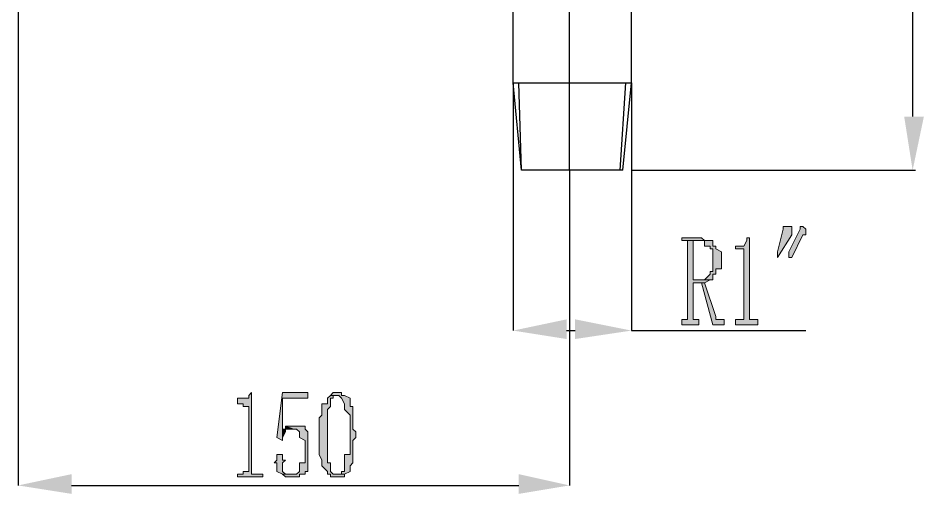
# Model space of a CAD drawing. Header units: millimetres. Extents: x 20 to 821, y 1 to 1134.
# Drawn here: x 81.7 to 139.7, y 64.2 to 94.6 of the extents above; entities that cross this region are included whole.
import ezdxf

# ---------------------------------------------------------------- set-up
doc = ezdxf.new("R2010")
doc.units = ezdxf.units.MM
doc.layers.add('1', color=7, linetype='Continuous')

msp = doc.modelspace()

# ---------------------------------------------------------------- hatches: boundary and pattern name
h = msp.add_hatch(color=1)
h.dxf.hatch_style = 2
h.paths.add_polyline_path([(138.42, 88.341732), (139.68, 88.341732), (138.96, 84.921732)])
h = msp.add_hatch(color=0)
h.dxf.hatch_style = 2
h.paths.add_polyline_path([(131.04, 81.321732), (130.68, 81.321732), (130.68, 81.141732), (130.32, 79.701732), (130.32, 79.341732), (131.22, 80.781732), (131.22, 81.321732)])
h = msp.add_hatch(color=0)
h.dxf.hatch_style = 2
h.paths.add_polyline_path([(131.94, 81.321732), (131.76, 81.321732), (131.76, 81.141732), (131.04, 79.701732), (131.04, 79.341732), (131.22, 79.341732), (131.94, 80.781732), (132.12, 80.781732), (132.12, 81.141732)])
h = msp.add_hatch(color=0)
h.dxf.hatch_style = 2
h.paths.add_polyline_path([(125.46, 80.601732), (124.2, 80.601732), (124.2, 80.421732), (125.64, 80.421732), (125.64, 80.061732), (126, 80.061732), (126, 79.881732), (126.18, 79.881732), (126.18, 79.701732), (126.18, 78.441732), (126, 78.441732), (126, 78.261732), (125.64, 77.901732), (125.46, 77.901732), (124.92, 77.901732), (126.18, 77.901732), (126.18, 78.261732), (126.36, 78.261732), (126.36, 78.621732), (126.72, 78.621732), (126.72, 79.701732), (126.36, 79.881732), (126.36, 80.061732), (126.18, 80.061732), (126.18, 80.421732), (126, 80.421732), (125.64, 80.421732)])
h = msp.add_hatch(color=0)
h.dxf.hatch_style = 2
h.paths.add_polyline_path([(128.52, 80.601732), (128.34, 80.601732), (128.34, 80.421732), (128.16, 80.061732), (127.62, 80.061732), (127.62, 79.881732), (128.16, 79.881732), (128.16, 79.701732), (128.16, 75.381732), (127.8, 75.381732), (127.62, 75.381732), (127.62, 75.021732), (129.06, 75.021732), (129.06, 75.381732), (128.88, 75.381732), (128.52, 75.381732), (128.52, 75.561732)])
h = msp.add_hatch(color=0)
h.dxf.hatch_style = 2
h.paths.add_polyline_path([(124.56, 80.421732), (124.56, 75.381732), (124.2, 75.381732), (124.2, 75.021732), (125.28, 75.021732), (125.28, 75.381732), (124.92, 75.381732), (124.92, 77.721732), (125.46, 77.721732), (125.64, 77.721732), (126, 77.901732), (126.18, 77.901732), (124.92, 77.901732), (124.92, 80.061732), (124.92, 80.421732), (125.28, 80.421732), (125.46, 80.421732)])
h = msp.add_hatch(color=0)
h.dxf.hatch_style = 2
h.paths.add_polyline_path([(125.64, 77.721732), (125.46, 77.721732), (126.18, 75.021732), (126.9, 75.021732), (126.9, 75.381732), (126.36, 75.381732), (126.36, 75.561732)])
h = msp.add_hatch(color=1)
h.dxf.hatch_style = 2
h.paths.add_polyline_path([(116.82, 75.381732), (116.82, 74.121732), (113.4, 74.661732)])
h = msp.add_hatch(color=1)
h.dxf.hatch_style = 2
h.paths.add_polyline_path([(117.36, 75.381732), (117.36, 74.121732), (120.96, 74.661732)])
h = msp.add_hatch(color=0)
h.dxf.hatch_style = 2
h.paths.add_polyline_path([(96.66, 70.701732), (96.48, 70.521732), (96.48, 70.341732), (96.12, 70.341732), (95.76, 70.341732), (95.76, 69.981732), (96.12, 69.981732), (96.12, 69.801732), (96.48, 69.801732), (96.48, 66.021732), (96.48, 65.661732), (96.12, 65.661732), (96.12, 65.481732), (95.94, 65.481732), (95.76, 65.481732), (95.76, 65.301732), (97.38, 65.301732), (97.38, 65.481732), (97.2, 65.481732), (96.66, 65.481732), (96.66, 65.661732)])
h = msp.add_hatch(color=0)
h.dxf.hatch_style = 2
h.paths.add_polyline_path([(100.26, 70.701732), (98.64, 70.701732), (98.28, 67.821732), (98.64, 67.641732), (98.64, 70.341732), (100.26, 70.341732)])
h = msp.add_hatch(color=0)
h.dxf.hatch_style = 2
h.paths.add_polyline_path([(101.7, 70.521732), (101.52, 70.341732), (101.52, 69.981732), (101.16, 69.981732), (101.16, 69.261732), (100.98, 69.081732), (100.98, 66.741732), (101.16, 66.381732), (101.16, 66.201732), (101.16, 66.021732), (101.52, 65.661732), (101.52, 65.481732), (101.7, 65.481732), (101.7, 65.301732), (101.88, 65.301732), (102.6, 65.301732), (102.6, 65.481732), (101.88, 65.481732), (101.7, 65.661732), (101.7, 66.201732), (101.52, 66.201732), (101.52, 69.621732), (101.7, 69.801732), (101.7, 70.341732), (101.88, 70.341732), (101.88, 70.521732), (102.24, 70.521732)])
h = msp.add_hatch(color=0)
h.dxf.hatch_style = 2
h.paths.add_polyline_path([(102.24, 70.701732), (101.88, 70.701732), (101.7, 70.521732), (102.24, 70.521732), (102.42, 70.341732), (102.6, 69.981732), (102.6, 69.621732), (102.96, 69.261732), (102.96, 67.821732), (102.96, 66.741732), (102.6, 66.741732), (102.6, 65.661732), (102.42, 65.661732), (102.42, 65.481732), (102.24, 65.481732), (102.6, 65.481732), (102.96, 65.661732), (102.96, 66.021732), (103.14, 66.201732), (103.14, 67.641732), (103.32, 67.821732), (103.32, 68.181732), (103.14, 68.361732), (103.14, 69.801732), (102.96, 69.801732), (102.96, 70.341732), (102.6, 70.521732), (102.42, 70.521732), (102.42, 70.701732)])
h = msp.add_hatch(color=0)
h.dxf.hatch_style = 2
h.paths.add_polyline_path([(98.82, 68.541732), (98.82, 68.361732), (98.64, 68.361732), (98.64, 67.821732), (98.82, 68.181732), (98.82, 68.361732), (99, 68.361732), (99.36, 68.361732)])
h = msp.add_hatch(color=0)
h.dxf.hatch_style = 2
h.paths.add_polyline_path([(99.36, 68.541732), (98.82, 68.541732), (99.36, 68.361732), (99.54, 68.361732), (99.72, 68.181732), (99.72, 67.821732), (100.08, 67.641732), (100.08, 66.201732), (99.72, 66.201732), (99.72, 66.021732), (99.72, 65.661732), (99.54, 65.481732), (98.64, 65.481732), (98.82, 65.301732), (99.72, 65.301732), (99.72, 65.481732), (100.08, 65.481732), (100.08, 65.661732), (100.26, 65.661732), (100.26, 66.021732), (100.26, 68.181732), (100.08, 68.361732), (100.08, 68.541732), (99.72, 68.541732)])
h = msp.add_hatch(color=0)
h.dxf.hatch_style = 2
h.paths.add_polyline_path([(98.64, 66.741732), (98.28, 66.741732), (98.28, 66.381732), (98.1, 66.201732), (98.28, 66.201732), (98.28, 66.021732), (98.28, 65.661732), (98.64, 65.481732), (99.36, 65.481732), (99, 65.481732), (98.82, 65.481732), (98.64, 65.661732), (98.64, 66.201732), (98.82, 66.381732), (98.64, 66.381732)])
h = msp.add_hatch(color=1)
h.dxf.hatch_style = 2
h.paths.add_polyline_path([(85.14, 65.481732), (85.14, 64.221732), (81.72, 64.761732)])
h = msp.add_hatch(color=1)
h.dxf.hatch_style = 2
h.paths.add_polyline_path([(113.76, 65.481732), (113.76, 64.221732), (117, 64.761732)])

# ---------------------------------------------------------------- linework, layer by layer
at = {"layer": '1', "color": 0, "lineweight": 25}
for points in [[(120.96, 90.501732), (120.96, 126.861732)], [(113.4, 90.501732), (113.4, 100.581732)], [(113.94, 84.921732), (113.4, 90.501732)], [(113.4, 90.501732), (120.96, 90.501732)], [(120.42, 84.921732), (120.96, 90.501732)], [(120.42, 84.921732), (113.94, 84.921732)]]:
    msp.add_lwpolyline(points, dxfattribs=at)
at = {"layer": '1', "color": 1, "lineweight": 25}
for points in [[(138.96, 123.621732), (138.96, 88.341732)], [(81.72, 104.181732), (81.72, 64.761732)], [(113.4, 90.501732), (113.4, 74.661732)], [(113.94, 84.921732), (113.76, 90.501732)], [(120.24, 84.921732), (120.6, 90.501732)], [(120.96, 90.501732), (120.96, 74.661732)], [(117, 84.921732), (117, 64.761732)], [(120.96, 84.921732), (139.14, 84.921732)], [(116.82, 74.661732), (117.36, 74.661732)], [(120.96, 74.661732), (132.12, 74.661732)], [(85.14, 64.761732), (113.76, 64.761732)]]:
    msp.add_lwpolyline(points, dxfattribs=at)
at = {"layer": '1', "color": 2, "lineweight": 25}
msp.add_lwpolyline([(117, 84.921732), (117, 95.721732)], dxfattribs=at)
at = {"layer": '1', "color": 0, "lineweight": 5}
for points in [[(131.04, 81.321732), (130.68, 81.321732), (130.68, 81.141732), (130.32, 79.701732), (130.32, 79.341732), (131.22, 80.781732), (131.22, 81.321732), (131.04, 81.321732)], [(131.94, 81.321732), (131.76, 81.321732), (131.76, 81.141732), (131.04, 79.701732), (131.04, 79.341732), (131.22, 79.341732), (131.94, 80.781732), (132.12, 80.781732), (132.12, 81.141732), (131.94, 81.321732)], [(125.46, 80.601732), (124.2, 80.601732), (124.2, 80.421732), (125.64, 80.421732), (125.64, 80.061732), (126, 80.061732), (126, 79.881732), (126.18, 79.881732), (126.18, 79.701732), (126.18, 78.441732), (126, 78.441732), (126, 78.261732), (125.64, 77.901732), (125.46, 77.901732), (124.92, 77.901732), (126.18, 77.901732), (126.18, 78.261732), (126.36, 78.261732), (126.36, 78.621732), (126.72, 78.621732), (126.72, 79.701732), (126.36, 79.881732), (126.36, 80.061732), (126.18, 80.061732), (126.18, 80.421732), (126, 80.421732), (125.64, 80.421732), (125.46, 80.601732)], [(128.52, 80.601732), (128.34, 80.601732), (128.34, 80.421732), (128.16, 80.061732), (127.62, 80.061732), (127.62, 79.881732), (128.16, 79.881732), (128.16, 79.701732), (128.16, 75.381732), (127.8, 75.381732), (127.62, 75.381732), (127.62, 75.021732), (129.06, 75.021732), (129.06, 75.381732), (128.88, 75.381732), (128.52, 75.381732), (128.52, 75.561732), (128.52, 80.601732)], [(124.56, 80.421732), (124.56, 75.381732), (124.2, 75.381732), (124.2, 75.021732), (125.28, 75.021732), (125.28, 75.381732), (124.92, 75.381732), (124.92, 77.721732), (125.46, 77.721732), (125.64, 77.721732), (126, 77.901732), (126.18, 77.901732), (124.92, 77.901732), (124.92, 80.061732), (124.92, 80.061732), (124.92, 80.421732), (125.28, 80.421732), (125.46, 80.421732), (124.56, 80.421732)], [(125.64, 77.721732), (125.46, 77.721732), (126.18, 75.021732), (126.9, 75.021732), (126.9, 75.381732), (126.36, 75.381732), (126.36, 75.561732), (125.64, 77.721732)], [(96.66, 70.701732), (96.48, 70.521732), (96.48, 70.341732), (96.12, 70.341732), (95.76, 70.341732), (95.76, 69.981732), (96.12, 69.981732), (96.12, 69.801732), (96.48, 69.801732), (96.48, 66.021732), (96.48, 65.661732), (96.12, 65.661732), (96.12, 65.481732), (95.94, 65.481732), (95.76, 65.481732), (95.76, 65.301732), (97.38, 65.301732), (97.38, 65.481732), (97.2, 65.481732), (96.66, 65.481732), (96.66, 65.661732), (96.66, 70.701732)], [(100.26, 70.701732), (98.64, 70.701732), (98.28, 67.821732), (98.64, 67.641732), (98.64, 70.341732), (100.26, 70.341732), (100.26, 70.701732)], [(101.7, 70.521732), (101.52, 70.341732), (101.52, 69.981732), (101.16, 69.981732), (101.16, 69.261732), (100.98, 69.081732), (100.98, 66.741732), (101.16, 66.381732), (101.16, 66.201732), (101.16, 66.021732), (101.52, 65.661732), (101.52, 65.481732), (101.7, 65.481732), (101.7, 65.301732), (101.88, 65.301732), (102.6, 65.301732), (102.6, 65.481732), (101.88, 65.481732), (101.7, 65.661732), (101.7, 66.201732), (101.52, 66.201732), (101.52, 69.621732), (101.7, 69.801732), (101.7, 70.341732), (101.88, 70.341732), (101.88, 70.521732), (102.24, 70.521732), (101.7, 70.521732)], [(102.24, 70.701732), (101.88, 70.701732), (101.7, 70.521732), (102.24, 70.521732), (102.42, 70.341732), (102.6, 69.981732), (102.6, 69.621732), (102.96, 69.261732), (102.96, 67.821732), (102.96, 67.821732), (102.96, 66.741732), (102.6, 66.741732), (102.6, 65.661732), (102.42, 65.661732), (102.42, 65.481732), (102.24, 65.481732), (102.6, 65.481732), (102.96, 65.661732), (102.96, 66.021732), (103.14, 66.201732), (103.14, 67.641732), (103.32, 67.821732), (103.32, 68.181732), (103.14, 68.361732), (103.14, 69.801732), (102.96, 69.801732), (102.96, 70.341732), (102.6, 70.521732), (102.42, 70.521732), (102.42, 70.701732), (102.24, 70.701732)], [(98.82, 68.541732), (98.82, 68.361732), (98.64, 68.361732), (98.64, 67.821732), (98.82, 68.181732), (98.82, 68.361732), (99, 68.361732), (99.36, 68.361732), (98.82, 68.541732)], [(99.36, 68.541732), (98.82, 68.541732), (99.36, 68.361732), (99.54, 68.361732), (99.72, 68.181732), (99.72, 67.821732), (100.08, 67.641732), (100.08, 66.201732), (99.72, 66.201732), (99.72, 66.021732), (99.72, 66.021732), (99.72, 65.661732), (99.54, 65.481732), (98.64, 65.481732), (98.82, 65.301732), (99.72, 65.301732), (99.72, 65.481732), (100.08, 65.481732), (100.08, 65.661732), (100.26, 65.661732), (100.26, 66.021732), (100.26, 68.181732), (100.08, 68.361732), (100.08, 68.541732), (99.72, 68.541732), (99.36, 68.541732)], [(98.64, 66.741732), (98.28, 66.741732), (98.28, 66.381732), (98.1, 66.201732), (98.28, 66.201732), (98.28, 66.021732), (98.28, 65.661732), (98.64, 65.481732), (99.36, 65.481732), (99, 65.481732), (98.82, 65.481732), (98.64, 65.661732), (98.64, 66.201732), (98.64, 66.201732), (98.82, 66.381732), (98.64, 66.381732), (98.64, 66.741732)]]:
    msp.add_lwpolyline(points, dxfattribs=at)

doc.saveas('drawing.dxf')
